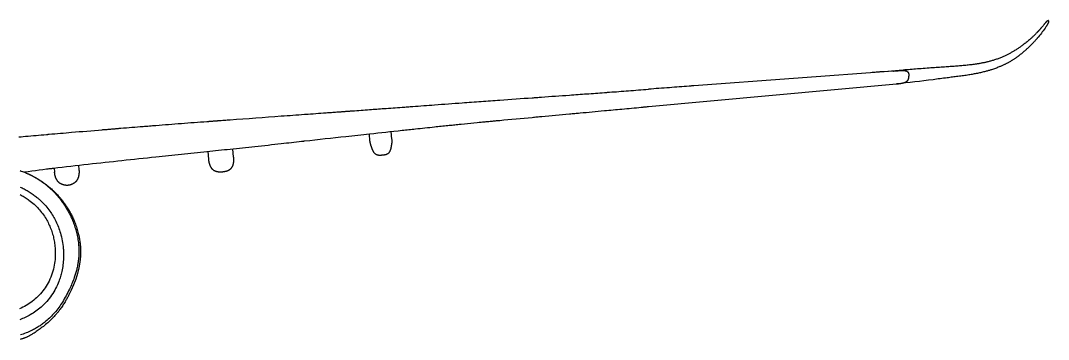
# Model space of a CAD drawing. Extents: x 73554 to 206494, y -55407 to 34157.
# Drawn here: x 184374 to 206492, y 18746 to 25602 of the extents above; entities that cross this region are included whole.
import ezdxf

# ---------------------------------------------------------------- set-up
doc = ezdxf.new("R2010")
doc.units = 0
doc.header["$MEASUREMENT"] = 0
doc.linetypes.add('CENTERLINE', pattern=[25.4, 19.05, -1.5875, 3.175, -1.5875])
doc.linetypes.add('SOLID', pattern=[0])
doc.layers.add('LAYER_0$C$L0', color=7, linetype='SOLID')

msp = doc.modelspace()

# ---------------------------------------------------------------- linework, layer by layer
at = {"layer": 'LAYER_0$C$L0'}
for p, q in [((203150, 24516), (198863, 24199)), ((197884, 23753), (203222, 24240)), ((191893, 23012), (191881, 23166)), ((192362, 23050), (192348, 23217)), ((188423, 22620), (188410, 22789)), ((188957, 22665), (188943, 22845)), ((185098, 22430), (185105, 22344)), ((185623, 22491), (185631, 22390))]:
    msp.add_line(p, q, dxfattribs=at)
for points in [[(206491, 25596), (206491, 25597), (206491, 25597), (206491, 25597), (206491, 25597), (206491, 25597), (206491, 25598), (206491, 25598), (206491, 25598), (206491, 25598), (206491, 25598), (206491, 25599), (206491, 25599), (206491, 25599), (206491, 25600), (206491, 25600), (206491, 25600), (206491, 25600), (206490, 25600), (206490, 25601), (206490, 25601), (206489, 25601), (206489, 25602), (206488, 25602), (206488, 25602), (206488, 25602), (206488, 25602), (206487, 25602), (206487, 25601), (206486, 25601), (206486, 25601), (206486, 25601), (206485, 25601), (206485, 25601), (206484, 25600), (206483, 25599), (206481, 25599), (206480, 25598), (206478, 25597), (206476, 25596), (206475, 25595), (206474, 25595), (206473, 25594), (206472, 25594), (206471, 25593), (206470, 25593), (206469, 25593), (206469, 25592), (206468, 25592), (206467, 25592), (206466, 25591), (206465, 25591), (206465, 25590), (206464, 25590), (206463, 25590), (206463, 25589), (206462, 25589), (206461, 25588), (206459, 25587), (206458, 25587), (206457, 25586), (206456, 25585), (206455, 25584), (206453, 25583), (206452, 25582), (206451, 25581), (206449, 25580), (206448, 25578), (206446, 25577), (206445, 25575), (206444, 25574), (206442, 25573), (206441, 25571), (206440, 25570), (206439, 25569), (206438, 25568), (206437, 25567), (206435, 25566), (206434, 25564), (206433, 25563), (206432, 25562), (206431, 25560), (206429, 25558), (206428, 25556), (206426, 25555), (206424, 25553), (206423, 25551), (206421, 25549), (206420, 25547), (206415, 25541), (206410, 25535), (206406, 25529), (206401, 25523), (206397, 25517), (206392, 25512), (206387, 25506), (206383, 25500), (206376, 25492), (206370, 25484), (206364, 25477), (206357, 25469), (206351, 25461), (206344, 25454), (206338, 25446), (206331, 25439), (206326, 25433), (206321, 25427), (206316, 25422), (206312, 25416), (206307, 25410), (206302, 25405), (206297, 25399), (206292, 25394), (206287, 25388), (206282, 25383), (206277, 25377), (206272, 25372), (206267, 25367), (206262, 25361), (206257, 25356), (206252, 25351), (206241, 25340), (206231, 25329), (206221, 25319), (206211, 25308), (206200, 25298), (206190, 25288), (206179, 25277), (206169, 25267), (206158, 25257), (206147, 25247), (206137, 25237), (206126, 25227), (206115, 25217), (206104, 25208), (206094, 25198), (206083, 25188), (206066, 25174), (206050, 25160), (206033, 25146), (206016, 25133), (205999, 25119), (205982, 25106), (205965, 25092), (205948, 25079), (205935, 25070), (205922, 25060), (205908, 25050), (205895, 25041), (205882, 25031), (205868, 25022), (205855, 25013), (205841, 25004), (205826, 24994), (205811, 24984), (205796, 24974), (205781, 24965), (205765, 24955), (205750, 24946), (205734, 24937), (205719, 24928), (205705, 24920), (205691, 24912), (205677, 24904), (205663, 24897), (205649, 24889), (205635, 24882), (205621, 24875), (205607, 24868), (205591, 24860), (205576, 24852), (205560, 24845), (205544, 24838), (205528, 24831), (205512, 24824), (205496, 24817), (205480, 24810), (205462, 24803), (205444, 24795), (205426, 24788), (205407, 24782), (205389, 24775), (205371, 24769), (205352, 24762), (205334, 24756), (205317, 24751), (205300, 24745), (205283, 24740), (205265, 24735), (205248, 24730), (205231, 24726), (205214, 24721), (205196, 24717), (205181, 24713), (205166, 24709), (205151, 24706), (205136, 24702), (205121, 24699), (205106, 24696), (205091, 24693), (205076, 24690), (205059, 24686), (205042, 24683), (205025, 24680), (205009, 24677), (204992, 24674), (204975, 24672), (204958, 24669), (204941, 24666), (204917, 24663), (204892, 24659), (204867, 24656), (204842, 24653), (204818, 24650), (204793, 24647), (204768, 24644), (204743, 24642), (204715, 24639), (204687, 24636), (204659, 24633), (204631, 24631), (204603, 24628), (204575, 24626), (204547, 24624), (204519, 24621), (204491, 24619), (204462, 24617), (204434, 24615), (204406, 24613), (204378, 24611), (204350, 24609), (204322, 24607), (204294, 24605), (204258, 24602), (204222, 24600), (204186, 24597), (204150, 24595), (204114, 24592), (204078, 24590), (204042, 24587), (204005, 24585), (203964, 24582), (203922, 24579), (203880, 24576), (203838, 24573), (203796, 24570), (203754, 24567), (203713, 24564), (203671, 24561), (203633, 24558), (203594, 24555), (203556, 24552), (203518, 24549), (203480, 24546), (203442, 24543), (203404, 24540), (203366, 24537), (203282, 24530), (203199, 24523), (203116, 24517), (203033, 24510), (202950, 24503), (202867, 24496), (202784, 24490), (202701, 24483)], [(206491, 25599), (206491, 25598), (206491, 25597), (206491, 25596), (206491, 25595), (206491, 25594), (206491, 25593), (206491, 25592), (206491, 25590), (206491, 25589), (206491, 25588), (206492, 25587), (206492, 25585), (206492, 25584), (206492, 25583), (206492, 25581), (206492, 25580), (206492, 25579), (206492, 25578), (206492, 25577), (206492, 25575), (206492, 25574), (206492, 25573), (206491, 25572), (206491, 25570), (206491, 25569), (206491, 25567), (206490, 25565), (206490, 25564), (206490, 25562), (206489, 25560), (206489, 25559), (206488, 25557), (206488, 25555), (206487, 25553), (206486, 25551), (206486, 25550), (206485, 25548), (206484, 25546), (206483, 25544), (206482, 25542), (206482, 25541), (206481, 25539), (206480, 25537), (206479, 25536), (206478, 25534), (206478, 25533), (206477, 25531), (206476, 25529), (206474, 25526), (206473, 25523), (206471, 25520), (206469, 25517), (206467, 25514), (206465, 25510), (206463, 25507), (206461, 25504), (206459, 25499), (206456, 25495), (206453, 25490), (206450, 25485), (206446, 25481), (206443, 25476), (206440, 25471), (206437, 25467), (206418, 25439), (206399, 25411), (206380, 25384), (206360, 25357), (206339, 25330), (206319, 25304), (206298, 25278), (206276, 25252), (206272, 25246), (206267, 25240), (206262, 25234), (206257, 25228), (206252, 25223), (206247, 25217), (206242, 25211), (206237, 25205), (206229, 25196), (206221, 25187), (206212, 25177), (206204, 25168), (206196, 25159), (206187, 25150), (206179, 25140), (206170, 25131), (206158, 25118), (206145, 25105), (206133, 25092), (206120, 25079), (206107, 25066), (206094, 25054), (206081, 25041), (206068, 25028), (206059, 25019), (206049, 25010), (206040, 25001), (206030, 24992), (206020, 24984), (206011, 24975), (206001, 24966), (205991, 24957), (205978, 24946), (205965, 24934), (205951, 24923), (205938, 24912), (205925, 24901), (205911, 24890), (205898, 24879), (205884, 24869), (205877, 24863), (205870, 24857), (205862, 24852), (205855, 24846), (205847, 24840), (205840, 24835), (205832, 24829), (205825, 24824), (205815, 24816), (205805, 24809), (205794, 24802), (205784, 24795), (205774, 24788), (205763, 24781), (205753, 24774), (205742, 24767), (205729, 24758), (205716, 24750), (205702, 24742), (205689, 24733), (205675, 24725), (205662, 24717), (205648, 24709), (205634, 24702), (205623, 24695), (205612, 24689), (205601, 24683), (205589, 24677), (205578, 24672), (205567, 24666), (205555, 24660), (205544, 24654), (205530, 24648), (205516, 24641), (205502, 24635), (205489, 24629), (205475, 24623), (205461, 24617), (205447, 24611), (205432, 24605), (205412, 24597), (205392, 24589), (205372, 24581), (205352, 24574), (205332, 24567), (205311, 24560), (205291, 24553), (205270, 24546), (205254, 24541), (205237, 24536), (205221, 24531), (205204, 24526), (205188, 24521), (205171, 24516), (205155, 24512), (205138, 24507), (205116, 24502), (205095, 24496), (205073, 24491), (205051, 24486), (205029, 24481), (205007, 24476), (204985, 24471), (204963, 24466), (204940, 24462), (204917, 24457), (204895, 24453), (204872, 24449), (204849, 24445), (204826, 24441), (204803, 24437), (204781, 24434), (204751, 24429), (204722, 24424), (204693, 24420), (204663, 24416), (204634, 24412), (204604, 24408), (204575, 24404), (204545, 24400), (204516, 24396), (204487, 24393), (204458, 24389), (204429, 24385), (204400, 24382), (204371, 24378), (204342, 24374), (204313, 24371), (204275, 24366), (204237, 24361), (204198, 24356), (204160, 24351), (204122, 24346), (204084, 24341), (204046, 24336), (204008, 24331), (203910, 24318), (203812, 24306), (203714, 24294), (203616, 24283), (203518, 24272), (203419, 24261), (203321, 24250), (203223, 24240)], [(193874, 23833), (193926, 23837), (193977, 23841), (194028, 23845), (194080, 23848), (194131, 23852), (194182, 23856), (194233, 23859), (194284, 23863), (194334, 23867), (194385, 23870), (194434, 23874), (194484, 23878), (194534, 23881), (194584, 23885), (194634, 23888), (194684, 23892), (194772, 23898), (194860, 23904), (194947, 23911), (195035, 23917), (195122, 23923), (195209, 23930), (195297, 23936), (195384, 23942), (195409, 23944), (195434, 23946), (195458, 23947), (195483, 23949), (195507, 23951), (195532, 23953), (195557, 23955), (195581, 23956), (195657, 23962), (195732, 23967), (195808, 23973), (195883, 23978), (195958, 23983), (196034, 23989), (196109, 23994), (196184, 24000), (196231, 24003), (196277, 24006), (196324, 24010), (196371, 24013), (196417, 24016), (196464, 24020), (196510, 24023), (196557, 24026), (196604, 24030), (196651, 24033), (196699, 24036), (196746, 24040), (196794, 24043), (196841, 24047), (196888, 24050), (196936, 24054), (196950, 24055), (196964, 24056), (196978, 24057), (196992, 24058), (197006, 24059), (197020, 24060), (197034, 24061), (197049, 24062), (197099, 24066), (197150, 24069), (197200, 24073), (197251, 24077), (197301, 24081), (197352, 24085), (197402, 24088), (197453, 24092), (197507, 24096), (197561, 24100), (197615, 24105), (197669, 24109), (197723, 24113), (197776, 24117), (197830, 24121), (197884, 24125)], [(198863, 24199), (198850, 24198), (198837, 24197), (198823, 24196), (198810, 24195), (198797, 24194), (198784, 24193), (198771, 24192), (198758, 24191), (198705, 24187), (198652, 24183), (198600, 24179), (198547, 24175), (198494, 24171), (198442, 24167), (198389, 24163), (198337, 24159), (198280, 24155), (198224, 24151), (198167, 24146), (198111, 24142), (198054, 24138), (197998, 24134), (197941, 24129), (197884, 24125)], [(184336, 23101), (184384, 23105), (184432, 23110), (184479, 23114), (184536, 23119), (184593, 23124), (184649, 23128), (184706, 23133), (184763, 23138), (184820, 23143), (184877, 23148), (184934, 23153), (184941, 23154), (184948, 23154), (184955, 23155), (184962, 23155), (184968, 23156), (184975, 23157), (184982, 23157), (184989, 23158), (185049, 23163), (185110, 23168), (185170, 23173), (185231, 23178), (185292, 23184), (185352, 23189), (185412, 23194), (185472, 23199), (185553, 23206), (185635, 23213), (185717, 23220), (185800, 23227), (185883, 23234), (185966, 23241), (186048, 23248), (186131, 23254), (186144, 23256), (186158, 23257), (186172, 23258), (186185, 23259), (186199, 23260), (186213, 23261), (186226, 23262), (186240, 23263), (186259, 23265), (186278, 23267), (186297, 23268), (186316, 23270), (186335, 23271), (186354, 23273), (186373, 23274), (186391, 23276), (186409, 23277), (186427, 23279), (186445, 23280), (186462, 23282), (186480, 23283), (186498, 23285), (186516, 23286), (186533, 23288), (186592, 23292), (186652, 23297), (186711, 23302), (186771, 23307), (186831, 23312), (186890, 23317), (186950, 23321), (187009, 23326), (187043, 23329), (187078, 23332), (187112, 23334), (187147, 23337), (187181, 23340), (187216, 23343), (187250, 23345), (187284, 23348), (187353, 23353), (187421, 23359), (187490, 23364), (187559, 23369), (187628, 23375), (187696, 23380), (187765, 23386), (187834, 23391), (187902, 23396), (187971, 23401), (188040, 23407), (188109, 23412), (188178, 23417), (188247, 23422), (188315, 23427), (188384, 23432), (188386, 23433), (188387, 23433), (188389, 23433), (188390, 23433), (188392, 23433), (188393, 23433), (188394, 23433), (188396, 23433), (188398, 23433), (188400, 23434), (188402, 23434), (188404, 23434), (188407, 23434), (188409, 23434), (188411, 23434), (188413, 23435), (188424, 23435), (188435, 23436), (188445, 23437), (188456, 23438), (188467, 23439), (188478, 23439), (188488, 23440), (188499, 23441), (188511, 23442), (188524, 23443), (188536, 23444), (188548, 23445), (188560, 23445), (188572, 23446), (188585, 23447), (188597, 23448), (188600, 23448), (188604, 23449), (188608, 23449), (188611, 23449), (188615, 23449), (188618, 23450), (188622, 23450), (188625, 23450), (188658, 23453), (188690, 23455), (188723, 23457), (188755, 23460), (188788, 23462), (188820, 23465), (188852, 23467), (188884, 23469), (189021, 23479), (189158, 23489), (189296, 23499), (189434, 23510), (189572, 23520), (189709, 23530), (189847, 23540), (189984, 23550), (190047, 23554), (190109, 23559), (190172, 23563), (190234, 23568), (190297, 23572), (190359, 23577), (190422, 23582), (190484, 23586), (190487, 23586), (190489, 23586), (190492, 23587), (190495, 23587), (190497, 23587), (190500, 23587), (190502, 23587), (190505, 23588), (190560, 23592), (190616, 23596), (190671, 23600), (190726, 23604), (190782, 23608), (190837, 23612), (190893, 23616), (190948, 23620), (190977, 23622), (191006, 23624), (191034, 23626), (191063, 23628), (191092, 23630), (191121, 23632), (191150, 23634), (191178, 23637), (191192, 23637), (191205, 23638), (191218, 23639), (191232, 23640), (191245, 23641), (191258, 23642), (191271, 23643), (191285, 23644), (191291, 23645), (191298, 23645), (191305, 23646), (191311, 23646), (191318, 23647), (191325, 23647), (191331, 23648), (191338, 23648), (191349, 23649), (191360, 23650), (191371, 23651), (191382, 23651), (191393, 23652), (191404, 23653), (191415, 23654), (191426, 23655), (191438, 23655), (191449, 23656), (191460, 23657), (191471, 23658), (191482, 23659), (191493, 23659), (191504, 23660), (191515, 23661), (191561, 23664), (191607, 23668), (191654, 23671), (191700, 23674), (191746, 23678), (191792, 23681), (191838, 23685), (191884, 23688), (191923, 23691), (191962, 23694), (192000, 23696), (192039, 23699), (192077, 23702), (192116, 23705), (192155, 23708), (192193, 23710), (192242, 23714), (192291, 23718), (192340, 23721), (192389, 23725), (192438, 23728), (192487, 23732), (192535, 23736), (192584, 23739), (192613, 23741), (192641, 23743), (192669, 23745), (192698, 23747), (192726, 23749), (192755, 23752), (192783, 23754), (192812, 23756), (192871, 23760), (192930, 23764), (192989, 23769), (193048, 23773), (193107, 23777), (193166, 23782), (193225, 23786), (193284, 23790), (193359, 23796), (193433, 23801), (193506, 23807), (193580, 23812), (193654, 23817), (193727, 23823), (193801, 23828), (193874, 23833)], [(194196, 23410), (194240, 23414), (194284, 23418), (194312, 23421), (194340, 23424), (194368, 23426), (194395, 23429), (194423, 23432), (194451, 23434), (194479, 23437), (194506, 23439), (194529, 23442), (194551, 23444), (194573, 23446), (194595, 23448), (194617, 23450), (194640, 23452), (194662, 23454), (194684, 23456), (194772, 23465), (194860, 23473), (194947, 23481), (195035, 23489), (195122, 23497), (195209, 23505), (195297, 23513), (195384, 23521), (195410, 23524), (195436, 23526), (195461, 23529), (195487, 23531), (195512, 23533), (195538, 23536), (195564, 23538), (195589, 23540), (195664, 23547), (195738, 23554), (195813, 23561), (195887, 23568), (195961, 23575), (196036, 23582), (196110, 23589), (196184, 23595), (196213, 23598), (196241, 23601), (196270, 23603), (196298, 23606), (196327, 23609), (196355, 23611), (196383, 23614), (196412, 23616), (196477, 23622), (196543, 23628), (196608, 23634), (196674, 23641), (196739, 23647), (196805, 23653), (196870, 23659), (196936, 23665), (196983, 23669), (197030, 23673), (197078, 23678), (197125, 23682), (197173, 23687), (197220, 23691), (197268, 23695), (197315, 23700), (197367, 23705), (197419, 23710), (197470, 23714), (197522, 23719), (197574, 23724), (197626, 23729), (197677, 23734), (197729, 23738), (197749, 23740), (197768, 23742), (197787, 23744), (197807, 23746), (197826, 23747), (197846, 23749), (197865, 23751), (197884, 23753)], [(184456, 22350), (184536, 22360), (184616, 22371), (184695, 22381), (184775, 22391), (184855, 22401), (184934, 22411), (184953, 22413), (184971, 22415), (184989, 22418), (185008, 22420), (185026, 22422), (185044, 22424), (185063, 22426), (185081, 22429), (185174, 22440), (185268, 22451), (185361, 22462), (185454, 22473), (185548, 22484), (185641, 22494), (185735, 22505), (185828, 22515), (185919, 22525), (186010, 22535), (186100, 22545), (186191, 22555), (186282, 22565), (186373, 22575), (186464, 22585), (186555, 22594), (186646, 22604), (186737, 22614), (186828, 22623), (186920, 22633), (187011, 22643), (187102, 22652), (187193, 22662), (187284, 22671), (187353, 22679), (187422, 22686), (187490, 22693), (187559, 22700), (187628, 22708), (187696, 22715), (187765, 22722), (187834, 22729), (187903, 22737), (187971, 22744), (188040, 22751), (188109, 22759), (188178, 22766), (188247, 22773), (188316, 22780), (188384, 22787), (188447, 22794), (188509, 22801), (188572, 22807), (188634, 22814), (188697, 22820), (188759, 22827), (188822, 22833), (188884, 22840), (188951, 22847), (189017, 22854), (189084, 22861), (189151, 22868), (189217, 22875), (189284, 22882), (189350, 22889), (189417, 22896), (189488, 22903), (189559, 22911), (189630, 22919), (189701, 22926), (189771, 22934), (189842, 22942), (189913, 22950), (189984, 22958), (190039, 22964), (190093, 22970), (190148, 22976), (190203, 22982), (190257, 22988), (190312, 22994), (190366, 23000), (190421, 23006), (190429, 23007), (190437, 23008), (190445, 23009), (190453, 23010), (190460, 23011), (190468, 23012), (190476, 23013), (190484, 23014), (190596, 23026), (190707, 23038), (190818, 23051), (190929, 23063), (191041, 23075), (191152, 23088), (191263, 23100), (191374, 23112), (191438, 23119), (191502, 23126), (191566, 23133), (191629, 23140), (191693, 23146), (191757, 23153), (191821, 23160), (191884, 23167), (191972, 23177), (192059, 23186), (192147, 23195), (192234, 23205), (192322, 23214), (192409, 23224), (192497, 23233), (192584, 23242), (192620, 23246), (192655, 23250), (192691, 23254), (192726, 23258), (192762, 23262), (192798, 23265), (192833, 23269), (192869, 23273), (192921, 23279), (192973, 23284), (193024, 23290), (193076, 23295), (193128, 23301), (193180, 23306), (193232, 23312), (193284, 23317), (193320, 23321), (193355, 23325), (193391, 23329), (193426, 23332), (193461, 23336), (193497, 23340), (193532, 23343), (193567, 23347), (193598, 23350), (193628, 23353), (193658, 23356), (193689, 23359), (193719, 23362), (193750, 23365), (193780, 23368), (193810, 23372), (193816, 23372), (193822, 23373), (193828, 23373), (193833, 23374), (193839, 23374), (193845, 23375), (193851, 23376), (193856, 23376), (193924, 23383), (193992, 23390), (194060, 23396), (194128, 23403), (194196, 23410)], [(192362, 23048), (192362, 23044), (192363, 23039), (192363, 23035), (192363, 23030), (192363, 23026), (192363, 23021), (192363, 23017), (192363, 23012), (192363, 23008), (192363, 23003), (192363, 22999), (192362, 22994), (192362, 22990), (192362, 22985), (192361, 22981), (192361, 22976), (192360, 22972), (192360, 22968), (192359, 22964), (192359, 22960), (192358, 22956), (192358, 22952), (192357, 22947), (192356, 22943), (192356, 22940), (192355, 22936), (192355, 22932), (192354, 22928), (192353, 22924), (192353, 22921), (192352, 22917), (192351, 22913), (192350, 22908), (192350, 22904), (192349, 22899), (192348, 22894), (192347, 22890), (192346, 22885), (192345, 22880), (192344, 22876), (192343, 22872), (192342, 22869), (192342, 22865), (192341, 22862), (192340, 22858), (192339, 22854), (192338, 22851), (192338, 22847), (192337, 22844), (192336, 22841), (192335, 22838), (192334, 22835), (192333, 22832), (192332, 22828), (192331, 22825), (192331, 22822), (192329, 22818), (192328, 22814), (192326, 22810), (192325, 22806), (192323, 22802), (192322, 22798), (192320, 22794), (192318, 22791), (192317, 22788), (192316, 22786), (192315, 22784), (192314, 22782), (192313, 22780), (192312, 22778), (192311, 22776), (192309, 22774), (192308, 22771), (192306, 22768), (192304, 22766), (192302, 22763), (192300, 22761), (192298, 22758), (192296, 22756), (192294, 22753), (192293, 22752), (192291, 22750), (192290, 22748), (192288, 22747), (192286, 22745), (192285, 22744), (192283, 22742), (192281, 22741), (192279, 22739), (192278, 22738), (192276, 22737), (192274, 22735), (192272, 22734), (192270, 22733), (192268, 22732), (192266, 22731), (192264, 22729), (192261, 22728), (192258, 22726), (192255, 22725), (192252, 22723), (192249, 22722), (192246, 22721), (192243, 22720), (192240, 22719), (192237, 22718), (192235, 22717), (192232, 22717), (192229, 22716), (192226, 22715), (192223, 22714), (192220, 22714), (192216, 22713), (192212, 22712), (192208, 22712), (192204, 22711), (192200, 22710), (192196, 22710), (192191, 22709), (192187, 22709), (192187, 22709), (192186, 22709), (192186, 22709), (192185, 22709), (192184, 22709), (192184, 22709), (192183, 22708), (192183, 22708), (192179, 22708), (192176, 22708), (192172, 22707), (192169, 22707), (192166, 22707), (192162, 22707), (192159, 22706), (192155, 22706), (192151, 22706), (192147, 22705), (192143, 22705), (192139, 22705), (192135, 22704), (192131, 22704), (192127, 22704), (192123, 22704), (192120, 22704), (192117, 22703), (192114, 22703), (192111, 22703), (192108, 22703), (192105, 22703), (192102, 22703), (192099, 22703), (192096, 22703), (192092, 22703), (192089, 22703), (192085, 22704), (192082, 22704), (192078, 22704), (192075, 22705), (192071, 22705), (192066, 22706), (192062, 22707), (192057, 22708), (192053, 22709), (192048, 22710), (192044, 22712), (192040, 22713), (192035, 22715), (192031, 22718), (192026, 22720), (192021, 22723), (192017, 22726), (192012, 22729), (192008, 22732), (192004, 22736), (192000, 22740), (191997, 22743), (191994, 22746), (191991, 22750), (191988, 22753), (191985, 22757), (191983, 22760), (191980, 22764), (191977, 22768), (191974, 22773), (191971, 22778), (191969, 22783), (191966, 22788), (191963, 22793), (191961, 22798), (191958, 22803), (191956, 22808), (191954, 22813), (191952, 22817), (191950, 22822), (191948, 22826), (191946, 22831), (191944, 22835), (191943, 22840), (191941, 22844), (191938, 22851), (191935, 22858), (191933, 22865), (191930, 22872), (191927, 22879), (191925, 22886), (191922, 22893), (191920, 22900), (191918, 22904), (191917, 22909), (191915, 22913), (191914, 22917), (191912, 22922), (191911, 22926), (191910, 22931), (191908, 22935), (191907, 22941), (191905, 22947), (191903, 22952), (191902, 22958), (191901, 22964), (191899, 22970), (191898, 22975), (191897, 22981), (191897, 22985), (191896, 22989), (191895, 22993), (191895, 22997), (191895, 23001), (191894, 23005), (191894, 23009), (191893, 23012)], [(188957, 22665), (188958, 22658), (188958, 22650), (188959, 22643), (188959, 22635), (188959, 22628), (188959, 22620), (188959, 22612), (188959, 22605), (188959, 22602), (188959, 22600), (188958, 22597), (188958, 22595), (188958, 22593), (188958, 22590), (188958, 22588), (188958, 22585), (188957, 22582), (188957, 22579), (188957, 22576), (188956, 22572), (188956, 22569), (188956, 22566), (188955, 22563), (188955, 22559), (188954, 22555), (188953, 22550), (188952, 22545), (188951, 22540), (188951, 22536), (188950, 22531), (188949, 22526), (188947, 22522), (188946, 22517), (188945, 22513), (188944, 22509), (188943, 22505), (188942, 22501), (188940, 22497), (188939, 22493), (188938, 22488), (188936, 22485), (188935, 22481), (188934, 22478), (188932, 22474), (188931, 22471), (188929, 22467), (188928, 22464), (188926, 22460), (188924, 22456), (188921, 22451), (188919, 22447), (188916, 22442), (188914, 22438), (188911, 22434), (188908, 22430), (188905, 22426), (188901, 22422), (188898, 22418), (188895, 22414), (188891, 22410), (188887, 22407), (188883, 22403), (188879, 22400), (188875, 22396), (188872, 22394), (188869, 22392), (188866, 22390), (188863, 22387), (188859, 22385), (188856, 22383), (188852, 22381), (188849, 22379), (188844, 22377), (188840, 22375), (188835, 22373), (188830, 22371), (188826, 22369), (188821, 22367), (188816, 22365), (188811, 22363), (188807, 22362), (188804, 22361), (188800, 22360), (188796, 22359), (188792, 22358), (188788, 22357), (188785, 22356), (188781, 22355), (188777, 22354), (188774, 22353), (188770, 22353), (188766, 22352), (188763, 22351), (188759, 22350), (188755, 22350), (188752, 22349), (188749, 22349), (188746, 22348), (188743, 22348), (188740, 22347), (188737, 22347), (188734, 22347), (188731, 22346), (188728, 22346), (188724, 22346), (188721, 22345), (188717, 22345), (188714, 22345), (188711, 22344), (188707, 22344), (188704, 22344), (188700, 22344), (188694, 22344), (188689, 22343), (188683, 22343), (188677, 22343), (188671, 22343), (188666, 22343), (188660, 22343), (188654, 22344), (188650, 22344), (188646, 22344), (188641, 22345), (188637, 22345), (188633, 22345), (188628, 22346), (188624, 22346), (188620, 22347), (188615, 22348), (188611, 22349), (188606, 22349), (188602, 22350), (188598, 22351), (188593, 22352), (188589, 22353), (188585, 22355), (188580, 22356), (188575, 22358), (188570, 22359), (188566, 22361), (188561, 22363), (188556, 22365), (188552, 22368), (188547, 22370), (188544, 22372), (188540, 22374), (188536, 22376), (188533, 22379), (188530, 22381), (188526, 22384), (188523, 22386), (188520, 22389), (188516, 22392), (188513, 22394), (188510, 22397), (188507, 22400), (188505, 22403), (188502, 22406), (188499, 22409), (188496, 22413), (188493, 22417), (188489, 22422), (188486, 22426), (188483, 22431), (188480, 22435), (188477, 22440), (188474, 22445), (188471, 22450), (188469, 22454), (188467, 22458), (188465, 22461), (188464, 22465), (188462, 22469), (188460, 22473), (188458, 22477), (188457, 22481), (188456, 22483), (188455, 22486), (188454, 22488), (188453, 22490), (188452, 22493), (188451, 22495), (188450, 22498), (188449, 22500), (188447, 22506), (188445, 22511), (188443, 22517), (188441, 22523), (188440, 22528), (188438, 22534), (188437, 22540), (188435, 22546), (188434, 22549), (188434, 22553), (188433, 22556), (188432, 22559), (188431, 22563), (188431, 22566), (188430, 22570), (188429, 22573), (188429, 22577), (188428, 22580), (188428, 22584), (188427, 22587), (188427, 22591), (188426, 22594), (188426, 22598), (188425, 22601), (188425, 22604), (188425, 22606), (188425, 22608), (188424, 22611), (188424, 22613), (188424, 22616), (188424, 22618), (188423, 22620)], [(184364, 22376), (184390, 22366), (184417, 22357), (184437, 22349), (184457, 22341), (184478, 22333), (184498, 22324), (184518, 22315), (184537, 22306), (184557, 22297), (184577, 22288), (184595, 22279), (184613, 22270), (184631, 22261), (184648, 22252), (184666, 22242), (184683, 22233), (184701, 22223), (184718, 22213), (184745, 22196), (184773, 22180), (184799, 22162), (184826, 22145), (184852, 22127), (184878, 22108), (184904, 22089), (184929, 22070), (184948, 22056), (184966, 22041), (184984, 22026), (185002, 22011), (185020, 21996), (185037, 21981), (185054, 21965), (185072, 21949), (185088, 21934), (185105, 21918), (185121, 21902), (185137, 21886), (185153, 21869), (185168, 21853), (185184, 21836), (185199, 21819), (185210, 21807), (185221, 21794), (185231, 21782), (185242, 21769), (185252, 21757), (185263, 21744), (185273, 21731), (185283, 21718), (185293, 21705), (185302, 21692), (185312, 21679), (185321, 21666), (185331, 21653), (185340, 21640), (185349, 21627), (185358, 21613), (185373, 21590), (185387, 21567), (185402, 21544), (185415, 21520), (185429, 21497), (185442, 21473), (185455, 21448), (185467, 21424), (185478, 21403), (185489, 21381), (185499, 21359), (185509, 21337), (185518, 21315), (185528, 21293), (185537, 21271), (185546, 21249), (185556, 21221), (185566, 21194), (185575, 21166), (185584, 21138), (185593, 21110), (185601, 21082), (185609, 21054), (185616, 21026), (185621, 21002), (185627, 20979), (185632, 20955), (185636, 20932), (185641, 20908), (185645, 20884), (185648, 20860), (185652, 20837), (185655, 20815), (185657, 20792), (185659, 20770), (185661, 20748), (185663, 20726), (185664, 20704), (185665, 20681), (185666, 20659), (185663, 20534), (185650, 20408), (185628, 20284), (185598, 20160), (185560, 20039), (185515, 19919), (185464, 19803), (185407, 19689), (185398, 19672), (185389, 19655), (185380, 19638), (185370, 19621), (185360, 19604), (185351, 19587), (185341, 19570), (185331, 19554), (185318, 19534), (185306, 19513), (185293, 19493), (185280, 19474), (185266, 19454), (185253, 19434), (185239, 19415), (185225, 19396), (185215, 19382), (185205, 19368), (185194, 19355), (185184, 19341), (185173, 19328), (185162, 19315), (185152, 19302), (185141, 19289), (185127, 19273), (185113, 19257), (185099, 19242), (185085, 19227), (185071, 19211), (185057, 19197), (185042, 19182), (185027, 19167), (185005, 19146), (184982, 19125), (184960, 19105), (184936, 19085), (184913, 19065), (184889, 19046), (184865, 19027), (184841, 19008), (184819, 18992), (184797, 18976), (184776, 18960), (184754, 18944), (184731, 18929), (184709, 18913), (184687, 18898), (184664, 18883), (184648, 18873), (184633, 18864), (184617, 18854), (184601, 18844), (184585, 18835), (184569, 18826), (184552, 18817), (184536, 18809), (184526, 18804), (184516, 18799), (184506, 18795), (184496, 18790), (184485, 18786), (184475, 18782), (184465, 18777), (184455, 18773), (184445, 18770), (184436, 18767), (184427, 18764), (184418, 18761), (184409, 18758), (184399, 18755), (184390, 18752), (184381, 18750), (184365, 18746)], [(185631, 22390), (185631, 22389), (185631, 22387), (185631, 22385), (185631, 22384), (185631, 22382), (185631, 22381), (185631, 22379), (185632, 22378), (185632, 22376), (185632, 22373), (185632, 22371), (185632, 22369), (185632, 22366), (185632, 22364), (185632, 22362), (185632, 22360), (185632, 22355), (185632, 22351), (185632, 22347), (185632, 22342), (185632, 22338), (185632, 22334), (185632, 22329), (185632, 22325), (185632, 22320), (185631, 22315), (185631, 22310), (185630, 22305), (185630, 22300), (185629, 22295), (185629, 22290), (185628, 22285), (185627, 22280), (185626, 22274), (185625, 22269), (185624, 22264), (185623, 22259), (185622, 22254), (185620, 22248), (185619, 22243), (185618, 22238), (185616, 22233), (185614, 22229), (185613, 22224), (185611, 22219), (185609, 22214), (185607, 22209), (185605, 22205), (185604, 22200), (185602, 22196), (185599, 22192), (185597, 22187), (185595, 22183), (185593, 22179), (185590, 22175), (185588, 22170), (185585, 22167), (185583, 22164), (185581, 22160), (185579, 22157), (185576, 22154), (185574, 22151), (185571, 22147), (185568, 22144), (185566, 22141), (185563, 22138), (185560, 22135), (185557, 22133), (185554, 22130), (185551, 22127), (185548, 22124), (185545, 22122), (185543, 22120), (185540, 22118), (185538, 22116), (185536, 22114), (185533, 22112), (185531, 22110), (185528, 22109), (185526, 22107), (185523, 22105), (185520, 22103), (185517, 22101), (185513, 22099), (185510, 22097), (185507, 22095), (185504, 22094), (185501, 22092), (185497, 22089), (185492, 22087), (185488, 22085), (185484, 22083), (185479, 22081), (185475, 22079), (185470, 22077), (185466, 22076), (185461, 22074), (185455, 22072), (185450, 22070), (185445, 22068), (185439, 22067), (185434, 22065), (185428, 22064), (185423, 22063), (185420, 22062), (185417, 22062), (185414, 22061), (185410, 22061), (185407, 22060), (185404, 22060), (185401, 22059), (185398, 22059), (185388, 22058), (185378, 22058), (185367, 22058), (185357, 22058), (185347, 22059), (185337, 22060), (185326, 22062), (185316, 22063), (185313, 22064), (185309, 22065), (185306, 22066), (185302, 22067), (185299, 22068), (185295, 22069), (185292, 22070), (185288, 22071), (185284, 22072), (185280, 22074), (185276, 22075), (185272, 22077), (185267, 22079), (185263, 22080), (185259, 22082), (185255, 22084), (185251, 22086), (185248, 22088), (185244, 22090), (185240, 22092), (185236, 22094), (185233, 22096), (185229, 22098), (185225, 22100), (185220, 22104), (185214, 22108), (185208, 22113), (185203, 22117), (185198, 22122), (185192, 22127), (185187, 22132), (185183, 22137), (185179, 22142), (185175, 22146), (185171, 22151), (185168, 22156), (185165, 22161), (185161, 22166), (185158, 22170), (185155, 22175), (185152, 22181), (185149, 22186), (185146, 22191), (185144, 22196), (185141, 22201), (185139, 22206), (185136, 22212), (185134, 22217), (185132, 22222), (185130, 22226), (185129, 22231), (185127, 22235), (185126, 22240), (185124, 22245), (185123, 22249), (185121, 22254), (185120, 22257), (185119, 22261), (185118, 22264), (185118, 22267), (185117, 22271), (185116, 22274), (185115, 22278), (185114, 22281), (185113, 22286), (185112, 22291), (185112, 22296), (185111, 22301), (185110, 22305), (185109, 22310), (185109, 22315), (185108, 22320), (185108, 22323), (185107, 22326), (185107, 22329), (185107, 22332), (185106, 22335), (185106, 22338), (185106, 22341), (185105, 22344)], [(184504, 22321), (184518, 22315), (184532, 22309), (184545, 22303), (184559, 22297), (184572, 22291), (184586, 22284), (184599, 22277), (184612, 22271), (184626, 22263), (184640, 22256), (184653, 22248), (184667, 22241), (184680, 22233), (184694, 22225), (184707, 22217), (184721, 22209), (184737, 22199), (184753, 22189), (184769, 22179), (184785, 22168), (184801, 22158), (184817, 22147), (184833, 22136), (184848, 22125), (184864, 22114), (184879, 22102), (184895, 22091), (184910, 22079), (184925, 22067), (184940, 22055), (184954, 22043), (184969, 22030), (184984, 22018), (184998, 22005), (185012, 21992), (185027, 21979), (185041, 21966), (185054, 21953), (185068, 21939), (185082, 21926), (185095, 21912), (185109, 21898), (185122, 21884), (185135, 21870), (185148, 21855), (185161, 21841), (185173, 21826), (185186, 21812), (185202, 21792), (185217, 21773), (185233, 21753), (185248, 21733), (185263, 21713), (185278, 21693), (185292, 21672), (185306, 21652), (185319, 21631), (185333, 21611), (185346, 21590), (185358, 21569), (185371, 21548), (185383, 21527), (185395, 21506), (185406, 21485), (185420, 21459), (185433, 21433), (185446, 21407), (185458, 21381), (185470, 21355), (185481, 21329), (185493, 21302), (185503, 21275), (185514, 21248), (185524, 21219), (185534, 21191), (185544, 21163), (185553, 21134), (185561, 21106), (185569, 21077), (185577, 21048), (185584, 21017), (185591, 20986), (185598, 20955), (185604, 20924), (185609, 20892), (185614, 20861), (185618, 20830), (185621, 20798), (185624, 20774), (185626, 20749), (185627, 20725), (185628, 20700), (185629, 20676), (185630, 20651), (185630, 20627), (185629, 20602), (185629, 20581), (185628, 20560), (185626, 20538), (185625, 20517), (185623, 20496), (185621, 20475), (185618, 20454), (185616, 20432), (185612, 20409), (185609, 20387), (185605, 20364), (185601, 20341), (185596, 20318), (185591, 20295), (185586, 20273), (185581, 20250), (185575, 20228), (185569, 20206), (185563, 20184), (185557, 20162), (185550, 20141), (185543, 20119), (185536, 20097), (185529, 20076), (185517, 20043), (185505, 20011), (185493, 19980), (185480, 19948), (185467, 19917), (185453, 19885), (185439, 19854), (185425, 19823), (185408, 19788), (185390, 19753), (185372, 19719), (185354, 19685), (185335, 19651), (185315, 19617), (185295, 19583), (185275, 19550), (185256, 19521), (185236, 19491), (185216, 19462), (185195, 19433), (185174, 19405), (185153, 19377), (185130, 19349), (185108, 19322), (185086, 19297), (185064, 19273), (185041, 19249), (185018, 19225), (184995, 19202), (184971, 19180), (184946, 19158), (184921, 19137), (184904, 19122), (184886, 19108), (184868, 19094), (184849, 19080), (184831, 19067), (184812, 19054), (184793, 19041), (184774, 19028), (184754, 19016), (184734, 19004), (184714, 18992), (184693, 18980), (184672, 18969), (184651, 18958), (184631, 18947), (184609, 18937), (184580, 18923), (184551, 18909), (184522, 18897), (184492, 18885), (184462, 18873), (184432, 18862), (184402, 18852), (184371, 18842)], [(184362, 22023), (184385, 22013), (184408, 22003), (184430, 21992), (184452, 21981), (184474, 21969), (184496, 21957), (184517, 21945), (184539, 21933), (184560, 21920), (184581, 21907), (184601, 21893), (184622, 21879), (184642, 21865), (184662, 21851), (184681, 21836), (184701, 21821), (184720, 21806), (184739, 21790), (184749, 21781), (184759, 21773), (184770, 21764), (184780, 21755), (184790, 21745), (184800, 21736), (184810, 21727), (184820, 21717), (184845, 21693), (184869, 21667), (184893, 21641), (184917, 21615), (184939, 21588), (184961, 21560), (184983, 21532), (185004, 21503), (185022, 21477), (185039, 21451), (185056, 21424), (185072, 21397), (185088, 21370), (185103, 21343), (185118, 21315), (185132, 21286), (185147, 21256), (185161, 21225), (185174, 21193), (185187, 21161), (185199, 21129), (185210, 21097), (185221, 21065), (185231, 21032), (185242, 20992), (185253, 20951), (185262, 20910), (185270, 20869), (185278, 20828), (185284, 20787), (185289, 20745), (185293, 20704), (185295, 20678), (185297, 20652), (185298, 20626), (185299, 20600), (185299, 20574), (185299, 20548), (185299, 20522), (185298, 20496), (185296, 20460), (185294, 20423), (185290, 20387), (185286, 20350), (185281, 20314), (185275, 20277), (185268, 20241), (185261, 20205), (185255, 20178), (185248, 20152), (185241, 20125), (185233, 20098), (185225, 20072), (185216, 20046), (185207, 20020), (185198, 19994), (185182, 19955), (185166, 19916), (185148, 19878), (185129, 19841), (185109, 19804), (185088, 19768), (185066, 19732), (185043, 19697), (185018, 19662), (184992, 19628), (184965, 19595), (184937, 19562), (184908, 19531), (184878, 19500), (184847, 19470), (184816, 19442), (184788, 19418), (184761, 19396), (184732, 19374), (184704, 19353), (184674, 19332), (184644, 19313), (184614, 19294), (184583, 19276), (184556, 19260), (184528, 19245), (184500, 19231), (184472, 19217), (184443, 19204), (184414, 19192), (184385, 19180), (184355, 19168)], [(184364, 21859), (184385, 21848), (184407, 21836), (184429, 21824), (184451, 21811), (184472, 21798), (184493, 21784), (184514, 21770), (184535, 21756), (184555, 21741), (184583, 21720), (184610, 21699), (184637, 21676), (184663, 21653), (184689, 21630), (184714, 21605), (184738, 21580), (184762, 21555), (184784, 21529), (184806, 21503), (184827, 21477), (184847, 21450), (184867, 21423), (184886, 21395), (184904, 21367), (184922, 21338), (184937, 21312), (184951, 21286), (184965, 21260), (184978, 21233), (184991, 21206), (185003, 21179), (185014, 21151), (185025, 21124), (185036, 21096), (185046, 21067), (185055, 21038), (185064, 21010), (185072, 20980), (185079, 20951), (185086, 20922), (185092, 20893), (185098, 20864), (185103, 20835), (185107, 20806), (185111, 20776), (185114, 20747), (185117, 20718), (185119, 20689), (185120, 20659), (185121, 20620), (185121, 20580), (185120, 20540), (185118, 20501), (185115, 20461), (185111, 20422), (185106, 20382), (185099, 20343), (185091, 20298), (185080, 20254), (185069, 20210), (185055, 20167), (185041, 20124), (185024, 20081), (185007, 20039), (184987, 19998), (184968, 19962), (184948, 19926), (184927, 19891), (184904, 19857), (184881, 19823), (184856, 19791), (184830, 19759), (184803, 19728), (184776, 19698), (184747, 19670), (184718, 19642), (184688, 19615), (184657, 19589), (184625, 19564), (184593, 19540), (184560, 19517), (184527, 19496), (184493, 19476), (184459, 19456), (184425, 19438), (184390, 19421), (184354, 19404)]]:
    msp.add_lwpolyline(points, dxfattribs=at)
at = {"layer": 'LAYER_0$C$L0', "linetype": 'CENTERLINE'}
for points in [[(203150, 24516), (203158, 24517), (203167, 24518), (203175, 24519), (203184, 24519), (203192, 24520), (203201, 24520), (203209, 24521), (203218, 24521), (203230, 24522), (203243, 24523), (203255, 24524), (203268, 24525), (203281, 24526), (203293, 24527), (203306, 24527), (203319, 24528), (203322, 24528), (203325, 24528), (203328, 24528), (203331, 24528), (203334, 24528), (203337, 24528), (203340, 24528), (203343, 24528), (203349, 24528), (203355, 24528), (203361, 24528), (203366, 24528), (203372, 24528), (203378, 24528), (203384, 24527), (203390, 24527), (203395, 24526), (203400, 24526), (203405, 24525), (203410, 24524), (203414, 24523), (203419, 24522), (203424, 24521), (203429, 24519), (203432, 24518), (203436, 24517), (203440, 24515), (203443, 24514), (203446, 24512), (203450, 24510), (203453, 24508), (203456, 24505), (203459, 24502), (203462, 24499), (203465, 24496), (203468, 24493), (203471, 24489), (203473, 24485), (203476, 24482), (203478, 24478), (203478, 24476), (203479, 24475), (203480, 24474), (203480, 24472), (203481, 24471), (203481, 24470), (203482, 24468), (203482, 24467), (203485, 24460), (203487, 24453), (203488, 24445), (203489, 24438), (203490, 24430), (203491, 24423), (203491, 24415), (203491, 24408)], [(203466, 24317), (203467, 24318), (203468, 24319), (203468, 24320), (203469, 24321), (203470, 24321), (203470, 24322), (203471, 24323), (203471, 24324), (203471, 24324), (203472, 24325), (203472, 24326), (203473, 24327), (203473, 24328), (203474, 24329), (203474, 24329), (203475, 24330), (203475, 24331), (203475, 24331), (203475, 24331), (203476, 24332), (203476, 24332), (203476, 24333), (203476, 24333), (203477, 24334), (203477, 24334), (203477, 24334), (203477, 24334), (203477, 24335), (203477, 24335), (203477, 24335), (203478, 24336), (203478, 24336), (203478, 24336), (203478, 24337), (203478, 24337), (203478, 24337), (203479, 24338), (203479, 24338), (203479, 24339), (203479, 24339)], [(203479, 24339), (203479, 24339), (203479, 24340), (203479, 24340), (203480, 24341), (203480, 24341), (203480, 24341), (203480, 24342), (203481, 24342), (203481, 24343), (203481, 24343), (203481, 24344), (203482, 24345), (203482, 24345), (203482, 24346), (203482, 24346), (203482, 24347), (203482, 24347), (203483, 24347), (203483, 24348), (203483, 24348), (203483, 24349), (203483, 24349), (203484, 24350), (203484, 24350), (203484, 24351), (203484, 24351), (203484, 24352), (203484, 24352), (203484, 24353), (203485, 24353), (203485, 24353), (203485, 24354), (203485, 24354), (203485, 24354), (203485, 24355), (203485, 24355), (203485, 24355), (203485, 24355), (203485, 24355), (203486, 24356), (203486, 24356), (203486, 24357), (203486, 24357), (203486, 24358), (203486, 24358), (203486, 24359), (203487, 24359), (203487, 24360), (203488, 24366), (203489, 24372), (203490, 24378), (203491, 24384), (203491, 24390), (203491, 24396), (203491, 24402), (203491, 24408)], [(203221, 24240), (203232, 24241), (203244, 24242), (203255, 24244), (203267, 24245), (203278, 24247), (203290, 24249), (203301, 24251), (203313, 24252), (203314, 24253), (203315, 24253), (203317, 24253), (203318, 24253), (203320, 24254), (203321, 24254), (203323, 24254), (203324, 24254), (203326, 24255), (203328, 24255), (203330, 24256), (203333, 24256), (203335, 24256), (203337, 24257), (203339, 24257), (203341, 24258), (203343, 24258), (203344, 24258), (203346, 24259), (203347, 24259), (203349, 24259), (203351, 24260), (203352, 24260), (203354, 24260), (203356, 24261), (203358, 24261), (203360, 24262), (203362, 24262), (203364, 24263), (203365, 24263), (203367, 24264), (203369, 24264), (203371, 24265), (203372, 24265), (203374, 24265), (203375, 24266), (203376, 24266), (203378, 24266), (203379, 24267), (203380, 24267), (203382, 24268), (203384, 24268), (203386, 24269), (203388, 24270), (203390, 24270), (203392, 24271), (203394, 24272), (203396, 24272)], [(203396, 24272), (203397, 24272), (203397, 24273), (203398, 24273), (203398, 24273), (203399, 24273), (203400, 24273), (203400, 24274), (203401, 24274), (203402, 24274), (203403, 24275), (203405, 24275), (203406, 24276), (203407, 24276), (203408, 24277), (203410, 24277), (203411, 24278), (203413, 24278), (203414, 24279), (203416, 24280), (203418, 24281), (203419, 24282), (203421, 24282), (203423, 24283), (203425, 24284), (203426, 24285), (203428, 24286), (203429, 24287), (203431, 24288), (203433, 24289), (203434, 24289), (203436, 24290), (203437, 24291), (203438, 24292), (203439, 24292), (203440, 24293), (203440, 24293), (203441, 24294), (203442, 24294), (203442, 24295), (203443, 24295), (203444, 24296), (203444, 24296), (203445, 24297), (203446, 24297), (203446, 24298), (203447, 24298), (203448, 24299), (203448, 24299), (203451, 24301), (203453, 24303), (203455, 24305), (203458, 24308), (203460, 24310), (203462, 24312), (203464, 24315), (203466, 24317)]]:
    msp.add_lwpolyline(points, dxfattribs=at)

doc.saveas('drawing.dxf')
